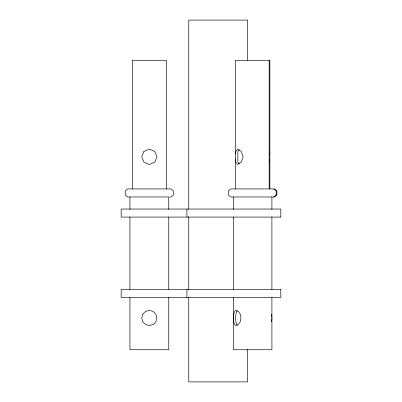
<?xml version="1.0" encoding="UTF-8"?>
<svg xmlns="http://www.w3.org/2000/svg" width="402" height="402" viewBox="0 0 402 402"><rect width="100%" height="100%" fill="white"/><g stroke="black" fill="none" stroke-linecap="round" stroke-linejoin="round"><path stroke-width="0.6" d="M271.908 297.53L271.908 349.74L233.406 349.74L233.406 297.53M235.446 188.94L235.446 60.3L269.863 60.3L269.863 188.94M233.406 317.449L233.693 314.193L234.597 311.424L235.838 310.409L238.386 311.424L240.25 314.193L240.989 317.982L240.25 321.771L238.386 324.54L235.838 325.555L234.597 324.54L233.693 321.771L233.406 318.515M271.621 321.771L271.908 318.515M235.446 154.051L235.813 151.378L237.582 149.142L241.21 151.378L243.175 156.78L241.21 162.182L237.582 164.418L235.813 162.182L235.446 159.509M269.501 162.182L269.863 159.509M239.316 149.589L237.838 151.82L237.838 161.74L239.316 163.971M273.827 196.98L276.199 194.97L276.199 190.95L273.827 188.94M237.517 310.746L236.688 311.424C235.215 315.54 235.215 320.424 236.688 324.54L237.517 325.218M269.245 188.94L274.526 188.94L276.893 190.95L276.893 194.97L274.526 196.98L230.783 196.98L228.416 194.97L228.416 190.95L230.783 188.94L269.164 188.94L269.164 60.3M169.398 196.98L171.051 196.98L173.438 194.97L173.438 190.95L171.051 188.94L127.635 188.94L125.248 190.95L125.248 194.97L127.635 196.98L168.76 196.98L168.76 209.472M280.832 217.08L121.168 217.08L121.168 209.04L280.832 209.04L280.797 217.08M280.832 289.44L121.168 289.44L121.168 297.48L280.832 297.48L280.797 289.44M269.501 151.378L269.863 154.051M271.621 314.193L271.908 317.449M271.908 196.98L271.908 209.472M271.908 216.969L271.908 289.44M247.682 60.3L247.682 20.1L188.754 20.1L188.754 209.166M247.682 349.237L247.682 381.9L188.754 381.9L188.754 297.103M233.406 196.98L233.406 209.472M233.406 216.969L233.406 289.44M188.754 216.703L188.754 289.566M186.93 209.04L186.915 217.08M186.93 289.44L186.915 297.48M168.76 216.969L168.76 289.44M168.76 297.52L168.76 349.74L129.926 349.74L129.926 297.52M166.348 188.94L166.348 60.3L132.338 60.3L132.338 188.94M129.926 196.98L129.926 209.472M129.926 216.969L129.926 289.44M142.785 314.193L141.77 317.982L142.785 321.771L145.559 324.54L149.343 325.555L153.132 324.54L155.901 321.771L156.916 317.982L155.901 314.193L153.132 311.424L149.343 310.409L145.559 311.424L142.785 314.193M143.941 151.378L141.705 156.78L143.941 162.182L149.343 164.418L154.745 162.182L156.981 156.78L154.745 151.378L149.343 149.142L143.941 151.378"/></g></svg>
